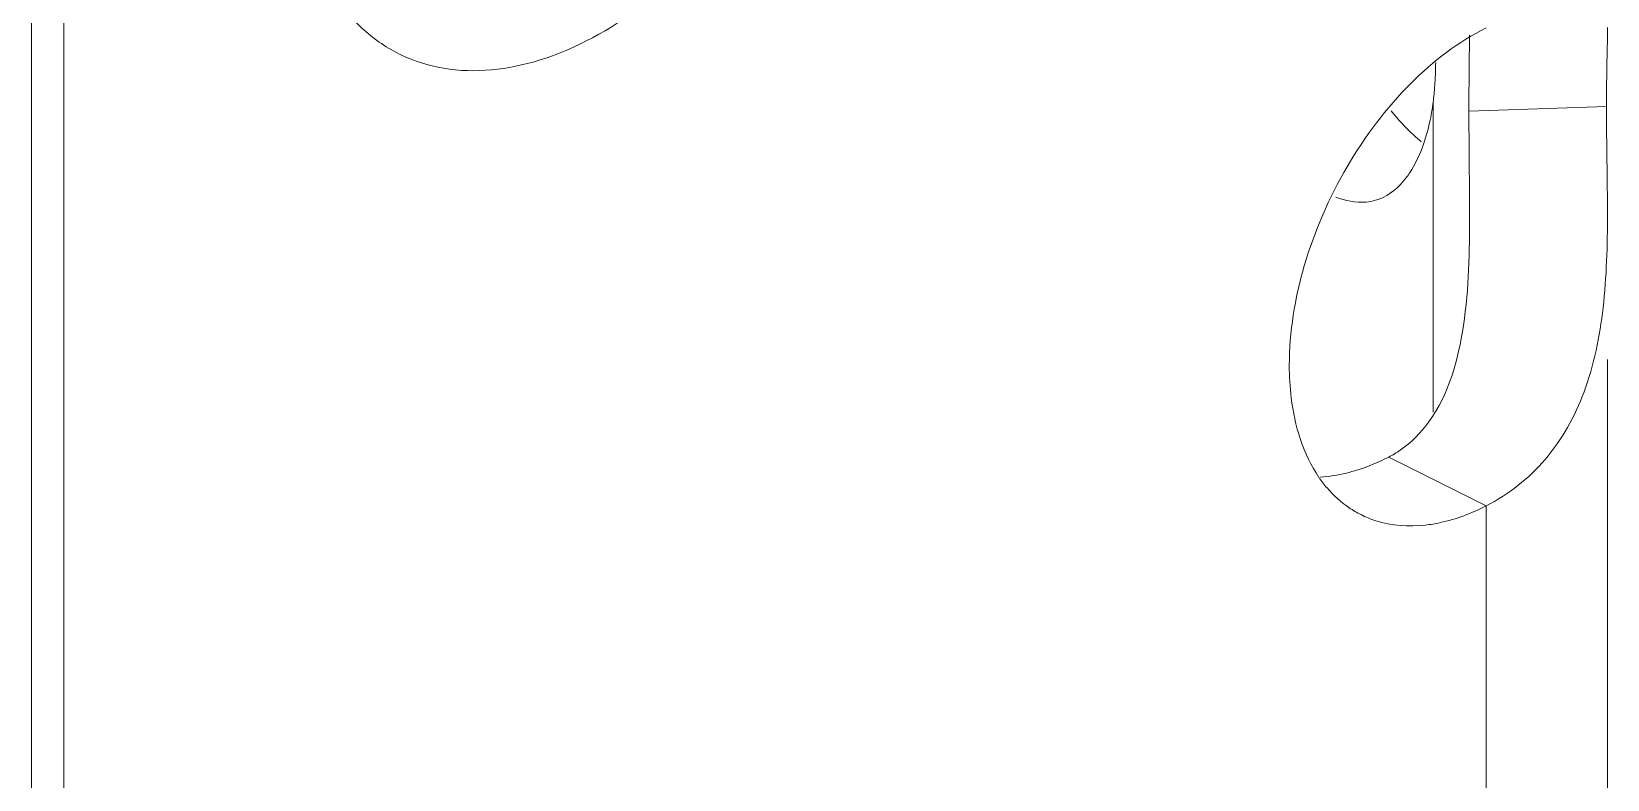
# Model space of a CAD drawing. Header units: millimetres. Extents: x 1177 to 4147, y 93 to 2194.
# Drawn here: x 3561.72 to 3573.73, y 931.05 to 936.75 of the extents above; entities that cross this region are included whole.
import ezdxf

# ---------------------------------------------------------------- set-up
doc = ezdxf.new("R2010")
doc.units = ezdxf.units.MM
doc.header["$LTSCALE"] = 0.1
doc.layers.get('0').update_dxf_attribs({"lineweight": 13})

# ---------------------------------------------------------------- blocks, each defined once
blk = doc.blocks.new('01')
for p, q in [((4016.888, 674.771), (4016.888, 1166.673)), ((4017.241, 678.253), (4017.241, 1164.959)), ((4032.137, 916.511), (4032.137, 919.888)), ((4032.525, 919.785), (4034.021, 919.837)), ((4034.032, 718.645), (4034.032, 917.085)), ((4031.653, 916.024), (4032.714, 915.494)), ((4032.714, 718.19), (4032.714, 915.494))]:
    blk.add_line(p, q)
for centre, radius, start, end in [((4027.143, 920.396), 5.021, 358.0343, 359.0552), ((4027.635, 920.377), 4.529, 355.8841, 358.0542), ((4028.262, 920.332), 3.9, 353.4712, 355.8898), ((4032.015, 916.571), 1.359, 214.4352, 220.5122), ((4031.86, 916.414), 1.137, 235.8831, 243.3777)]:
    blk.add_arc(centre, radius, start, end)
for points, knots in [([(4023.451, 920.872), (4023.116, 920.633), (4022.436, 920.264), (4021.48, 920.178), (4020.841, 920.406), (4020.29, 920.807), (4020.024, 921.275), (4019.908, 921.606)], [0, 0, 0, 0, 0.287669, 0.529806, 0.642155, 0.754919, 1, 1, 1, 1]), ([(4032.714, 920.69), (4032.41, 920.542), (4031.828, 920.092), (4031.156, 919.195), (4030.697, 918.143), (4030.571, 917.385), (4030.571, 917.02)], [0, 0, 0, 0, 0.229092, 0.487552, 0.752826, 1, 1, 1, 1]), ([(4034.021, 919.837), (4034.021, 919.921), (4034.023, 920.208), (4034.032, 920.495), (4034.032, 920.697)], [0, 0, 0, 0, 0.294298, 1, 1, 1, 1]), ([(4032.525, 919.785), (4032.525, 919.86), (4032.526, 920.136), (4032.53, 920.412), (4032.531, 920.613)], [0, 0, 0, 0, 0.272011, 1, 1, 1, 1]), ([(4032.007, 919.452), (4031.979, 919.475), (4031.861, 919.579), (4031.755, 919.695), (4031.679, 919.788)], [0, 0, 0, 0, 0.233401, 1, 1, 1, 1]), ([(4032.137, 919.888), (4032.127, 919.812), (4032.081, 919.547), (4031.99, 919.284), (4031.885, 919.122)], [0, 0, 0, 0, 0.284987, 1, 1, 1, 1]), ([(4032.532, 918.668), (4032.532, 918.766), (4032.53, 919.138), (4032.525, 919.51), (4032.525, 919.785)], [0, 0, 0, 0, 0.261351, 1, 1, 1, 1]), ([(4034.032, 918.668), (4034.032, 918.77), (4034.029, 919.159), (4034.021, 919.549), (4034.021, 919.837)], [0, 0, 0, 0, 0.260842, 1, 1, 1, 1]), ([(4031.885, 919.122), (4031.861, 919.084), (4031.764, 918.953), (4031.622, 918.849), (4031.508, 918.816)], [0, 0, 0, 0, 0.277169, 1, 1, 1, 1]), ([(4031.508, 918.816), (4031.475, 918.807), (4031.33, 918.78), (4031.18, 918.811), (4031.076, 918.851)], [0, 0, 0, 0, 0.235867, 1, 1, 1, 1]), ([(4032.09, 916.408), (4032.307, 916.708), (4032.521, 917.493), (4032.532, 918.263), (4032.532, 918.668)], [0, 0, 0, 0, 0.477577, 1, 1, 1, 1]), ([(4032.714, 915.494), (4032.956, 915.617), (4033.405, 915.971), (4033.832, 916.746), (4034.015, 917.673), (4034.032, 918.327), (4034.032, 918.668)], [0, 0, 0, 0, 0.224946, 0.459062, 0.717666, 1, 1, 1, 1]), ([(4030.571, 917.02), (4030.571, 916.903), (4030.594, 916.482), (4030.721, 916.055), (4030.894, 915.803)], [0, 0, 0, 0, 0.277223, 1, 1, 1, 1]), ([(4031.653, 916.024), (4031.696, 916.046), (4031.863, 916.147), (4032.004, 916.289), (4032.09, 916.408)], [0, 0, 0, 0, 0.24473, 1, 1, 1, 1]), ([(4031.193, 915.85), (4031.231, 915.86), (4031.39, 915.903), (4031.542, 915.967), (4031.653, 916.024)], [0, 0, 0, 0, 0.240401, 1, 1, 1, 1]), ([(4032.051, 915.284), (4032.106, 915.29), (4032.335, 915.329), (4032.556, 915.413), (4032.714, 915.494)], [0, 0, 0, 0, 0.236094, 1, 1, 1, 1]), ([(4031.351, 915.398), (4031.402, 915.372), (4031.624, 915.281), (4031.872, 915.264), (4032.051, 915.284)], [0, 0, 0, 0, 0.24274, 1, 1, 1, 1])]:
    blk.add_open_spline(points, degree=3, knots=knots)
for points in [[(4030.906, 915.807), (4031.003, 915.812), (4031.099, 915.828), (4031.193, 915.85)], [(4030.982, 915.689), (4031.052, 915.607), (4031.133, 915.533), (4031.222, 915.473)]]:
    blk.add_open_spline(points, degree=3)

msp = doc.modelspace()

# ---------------------------------------------------------------- block references
at = {"xscale": 0.7, "yscale": 0.7, "zscale": 0.7}
msp.add_blockref('01', (749.903, 292.29), dxfattribs=at)

doc.saveas('drawing.dxf')
